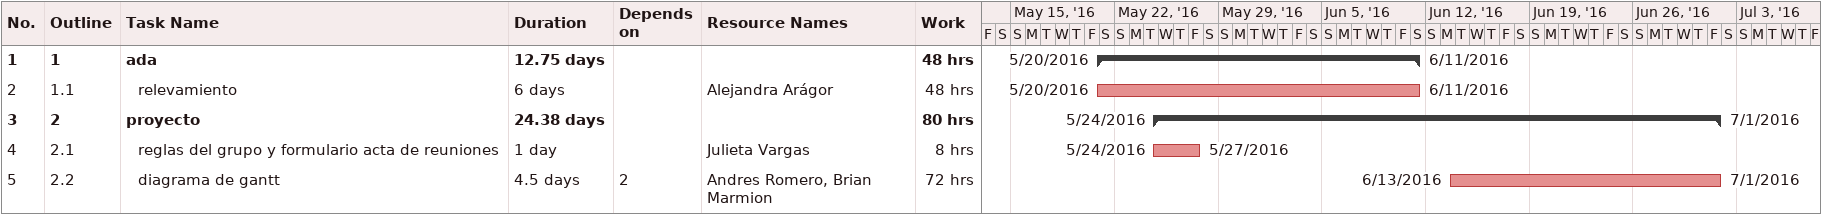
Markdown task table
| ID | WBS | Task | Duration | Start | Finish | Predecessors | Resources | Work (h) |
|---|---|---|---|---|---|---|---|---|
| 1 | 1 | **ada** | 12.75d | 2016-05-20 | 2016-06-11 |  |  | 48 |
| 2 | 1.1 | relevamiento | 6d | 2016-05-20 | 2016-06-11 |  | Alejandra Arágor | 48 |
| 3 | 2 | **proyecto** | 24.38d | 2016-05-24 | 2016-07-01 |  |  | 80 |
| 4 | 2.1 | reglas del grupo y formulario acta de reuniones | 1d | 2016-05-24 | 2016-05-27 |  | Julieta Vargas | 8 |
| 5 | 2.2 | diagrama de gantt | 4.5d | 2016-06-13 | 2016-07-01 | 2 | Andres Romero, Brian Marmion | 72 |
